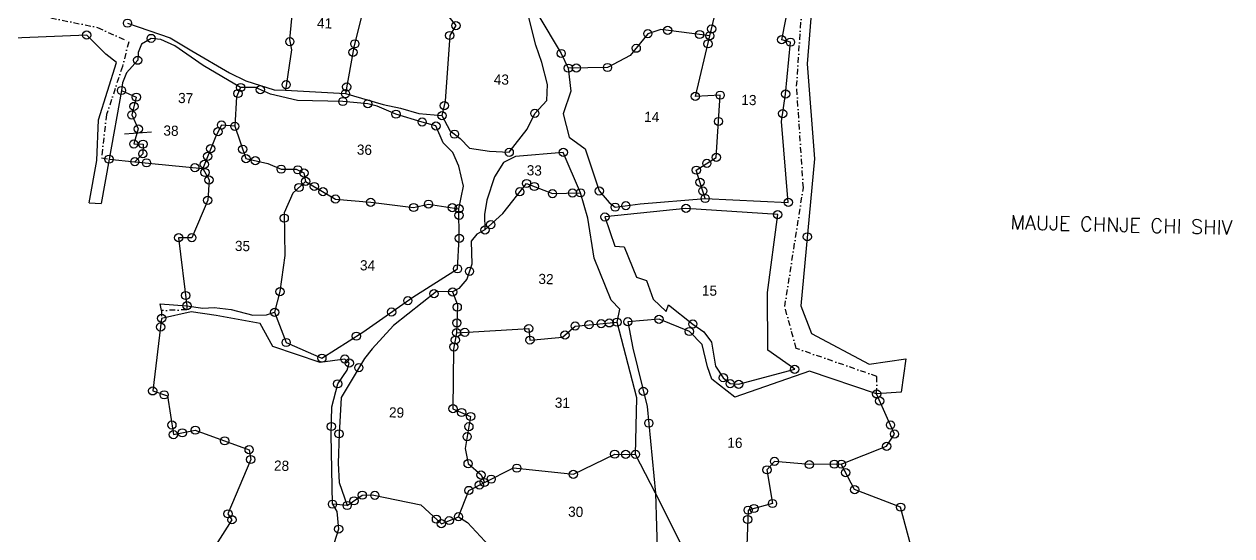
# Model space of a CAD drawing. Header units: metres. Extents: x 281189 to 282836, y 2087081 to 2088995.
# Drawn here: x 281791 to 282836, y 2087878 to 2088321 of the extents above; entities that cross this region are included whole.
import ezdxf
from ezdxf.enums import TextEntityAlignment as Align

# ---------------------------------------------------------------- set-up
doc = ezdxf.new("R2010")
doc.units = ezdxf.units.M
doc.linetypes.add('DASHDOT', pattern=[1, 0.5, -0.25, 0, -0.25])
for name, color, linetype in [('OFF', 1, 'Continuous'), ('POLY_PARCEL', 6, 'Continuous'), ('POLY_WATER', 4, 'Continuous'), ('TEXT_MAPOUT', 7, 'Continuous'), ('TEXT_PARCEL', 7, 'Continuous'), ('V_BOUND_LINE', 7, 'Continuous'), ('V_BOUND_STREAM_LINE', 7, 'DASHDOT')]:
    doc.layers.add(name, color=color, linetype=linetype)
doc.styles.get("Standard").update_dxf_attribs({"font": 'simplex.shx'})
doc.styles.add('TEXT_MAP', font='')
doc.styles.get('TEXT_MAP').set_extended_font_data('Kruti Dev 050')
doc.dimstyles.get("Standard").update_dxf_attribs({"dimtxt": 0.18, "dimasz": 0.18, "dimexe": 0.18, "dimexo": 0.0625, "dimgap": 0.09, "dimtad": 0, "dimtih": 1, "dimtoh": 1, "dimdec": 4, "dimzin": 0, "dimdsep": 46, "dimtxsty": 'Standard', "dimcen": 0.09, "dimadec": 0, "dimazin": 0, "dimtfac": 1, "dimtdec": 4, "dimtofl": 0, "dimtmove": 0, "dimatfit": 3, "dimfxl": 1, "dimtolj": 1, "dimtzin": 0, "dimarcsym": 0})

msp = doc.modelspace()

# ---------------------------------------------------------------- linework, layer by layer
for centre in [(281880.6, 2088322), (281845.3, 2088311.7), (282159.4, 2088311.3), (282164.8, 2088319.9), (282330.8, 2088312.9), (282348, 2088315.8), (282375.6, 2088312.2), (282384.5, 2088311.1), (282386, 2088317), (281901, 2088308.8), (282021.1, 2088306), (282077.3, 2088304.1), (282382.9, 2088304.1), (282446.7, 2088307.7), (282454.3, 2088305.6), (282075.7, 2088296.8), (282255.8, 2088295.8), (282320.8, 2088300.3), (281889.4, 2088289.9), (282262, 2088283), (282269, 2088283.2), (282295.9, 2088283.6), (281875.4, 2088263.7), (281976.2, 2088261.1), (281978.5, 2088266.3), (281995.5, 2088264.4), (282017.9, 2088268.7), (282069.2, 2088261), (282070.3, 2088266.8), (282393.4, 2088259.7), (282450.1, 2088260.6), (281886.2, 2088249.9), (281888.2, 2088257.9), (282066.9, 2088254.2), (282088.5, 2088252.2), (282154.7, 2088250.6), (282372, 2088258.6), (281884.3, 2088242.5), (282112.9, 2088243.2), (282152.7, 2088241.9), (282233.1, 2088243.9), (282447.5, 2088243.7), (281889.9, 2088230.4), (281958.9, 2088228), (281961.9, 2088233.8), (281973.4, 2088232.7), (282135.6, 2088236.4), (282147.5, 2088233), (282392, 2088236.9), (281886, 2088217.4), (281894, 2088217.2), (282163.5, 2088225.9), (281893.8, 2088208.9), (281950, 2088206.7), (281952.6, 2088213.3), (281980.3, 2088212.8), (282210.9, 2088210.2), (282257.7, 2088210.1), (281864.6, 2088204.2), (281886.9, 2088202), (281897, 2088201), (281938.9, 2088196.9), (281947.1, 2088199.7), (281983.1, 2088204.7), (281991.2, 2088202.9), (282381.9, 2088200.6), (282390.1, 2088205.8), (281947.6, 2088192.7), (281951.1, 2088186.2), (282013.5, 2088195.6), (282028, 2088195), (282033.3, 2088192.3), (282372.8, 2088194.7), (282028.9, 2088179.7), (282034.7, 2088185), (282042.2, 2088180.6), (282049.8, 2088176), (282220.1, 2088176), (282225.9, 2088183.2), (282232.6, 2088180.5), (282288.8, 2088176.7), (282376, 2088184.2), (282378.4, 2088176.7), (281950, 2088168.6), (282060.5, 2088169.7), (282091, 2088166.9), (282141, 2088165.3), (282248.3, 2088174.4), (282265.6, 2088174.9), (282272.6, 2088175.1), (282380.4, 2088170.2), (282452.4, 2088166.8), (282128.2, 2088162.4), (282161.7, 2088162.2), (282167.4, 2088161.3), (282167.5, 2088155.6), (282302.6, 2088162.6), (282311.8, 2088163.9), (282363.8, 2088161.6), (282443.2, 2088156.2), (282016.2, 2088153.1), (282194.9, 2088147.5), (282293.7, 2088154.2), (281924.8, 2088136.2), (281936.2, 2088136.2), (282167.7, 2088135.7), (282189.9, 2088142.9), (282468.8, 2088137), (282166.1, 2088109.2), (282176.5, 2088107.1), (281930.9, 2088086.1), (282012.5, 2088089.5), (282123.2, 2088081.6), (282145.8, 2088087.7), (282161.9, 2088089.2), (281932, 2088077.3), (282007.9, 2088071.6), (282109.1, 2088071.8), (282165.9, 2088076), (281910.1, 2088066.3), (282165.6, 2088062.4), (282280, 2088060.8), (282290.5, 2088061.7), (282297.5, 2088062.4), (282304.2, 2088063), (282313.5, 2088063.4), (282340.5, 2088065.5), (282369.8, 2088061.4), (281909.2, 2088058.8), (282078.6, 2088050.9), (282165.4, 2088053.9), (282172.4, 2088054.3), (282227.8, 2088057.5), (282259.2, 2088051.9), (282268, 2088059.7), (282366.8, 2088055), (282017.9, 2088045.4), (282163, 2088041.6), (282164.2, 2088047.5), (282228.8, 2088047.5), (282048.8, 2088031.9), (282068.6, 2088031.1), (282072.5, 2088027.6), (282080.8, 2088023.6), (282457.9, 2088022.2), (282062.5, 2088009.6), (282396.1, 2088014.9), (282402.1, 2088009.8), (282409.4, 2088009.2), (281902.4, 2088003.5), (281912.3, 2088000.1), (282327, 2088003.2), (282528.8, 2088000.9), (282162.2, 2087988.1), (282531.5, 2087994.8), (282169.7, 2087984.8), (282177.5, 2087981.3), (281919, 2087974), (281928, 2087967.2), (281939.2, 2087969.5), (282056.9, 2087972.7), (282063.6, 2087966.3), (282176, 2087972.6), (282331.7, 2087975.6), (282540.8, 2087974), (281920.3, 2087965.6), (281964.6, 2087960.3), (282174.5, 2087963.9), (282544.3, 2087966.1), (281985.8, 2087952.6), (282302.2, 2087948.7), (282311.7, 2087948.6), (282320.2, 2087948.5), (282537.5, 2087955.5), (281987.2, 2087944.1), (282175.3, 2087940.5), (282217.5, 2087936.6), (282433.9, 2087935.1), (282440.4, 2087942.5), (282470.6, 2087939.7), (282492.3, 2087940), (282498.2, 2087940.1), (282186.5, 2087930.7), (282195.3, 2087927.1), (282266.4, 2087931.3), (282502, 2087932.7), (282175.9, 2087917.3), (282185.1, 2087922), (282189.4, 2087924.2), (282509.8, 2087918), (282058, 2087905.4), (282070.7, 2087904.2), (282076.6, 2087908.3), (282083.7, 2087913.2), (282094.6, 2087913), (282438.7, 2087906), (281967.5, 2087897), (282167, 2087894.5), (282417.6, 2087900.2), (282422.7, 2087901.6), (282549.6, 2087902.8), (281971, 2087891.9), (282063.3, 2087883.8), (282147.9, 2087892.4), (282152.2, 2087888.5), (282159, 2087891.2), (282417.2, 2087892.1)]:
    msp.add_circle(centre, 3.54)
at = {"layer": 'OFF'}
for p, q in [((281847.3, 2088166.3), (281857.8, 2088165.7)), ((281910, 2088073.1), (281908.9, 2088079)), ((282554.2, 2088031.2), (282550.1, 2088002.5))]:
    msp.add_line(p, q, dxfattribs=at)
at = {"layer": 'POLY_PARCEL'}
for p, q in [((282384.5, 2088311.1), (282397.7, 2088365.8)), ((282024.5, 2088348), (282020.7, 2088308)), ((282152, 2088335.7), (282164.8, 2088319.9)), ((282084, 2088331.4), (282076.5, 2088301.1)), ((282164.8, 2088319.9), (282159.4, 2088311.3)), ((282342, 2088316.6), (282330.8, 2088312.9)), ((282384.5, 2088311.1), (282342, 2088316.6)), ((282020.7, 2088308), (282022.5, 2088298.8)), ((282159.4, 2088311.3), (282155.6, 2088254.6)), ((282330.8, 2088312.9), (282315.6, 2088293.9)), ((282372, 2088258.6), (282384.5, 2088311.1)), ((282022.5, 2088298.8), (282017.2, 2088263.9)), ((282076.5, 2088301.1), (282069.2, 2088261)), ((282315.6, 2088293.9), (282295.9, 2088283.6)), ((282295.9, 2088283.6), (282262, 2088283)), ((281875.4, 2088263.7), (281888.2, 2088257.9)), ((281978.5, 2088266.3), (281974.8, 2088258.1)), ((281888.2, 2088257.9), (281884.3, 2088242.5)), ((281974.8, 2088258.1), (281973.4, 2088232.7)), ((282155.6, 2088254.6), (282152.7, 2088241.9)), ((282393.4, 2088259.7), (282372, 2088258.6)), ((282390.1, 2088205.8), (282393.4, 2088259.7)), ((281884.3, 2088242.5), (281889.9, 2088230.4)), ((281961.9, 2088233.8), (281956.9, 2088224)), ((281973.4, 2088232.7), (281961.9, 2088233.8)), ((281973.4, 2088232.7), (281983.1, 2088204.7)), ((281889.9, 2088230.4), (281886, 2088217.4)), ((281956.9, 2088224), (281945.8, 2088196.2)), ((281886, 2088217.4), (281894, 2088217.2)), ((281894, 2088217.2), (281893.8, 2088208.9)), ((281893.8, 2088208.9), (281886.9, 2088202)), ((281983.1, 2088204.7), (282002.1, 2088200.6)), ((282002.1, 2088200.6), (282013.5, 2088195.6)), ((282372.8, 2088194.7), (282390.1, 2088205.8)), ((282013.5, 2088195.6), (282026.6, 2088195.6)), ((282026.6, 2088195.6), (282033.3, 2088192.3)), ((282033.3, 2088192.3), (282034.7, 2088185)), ((282380.4, 2088170.2), (282372.8, 2088194.7)), ((282034.7, 2088185), (282023.7, 2088174.9)), ((282034.7, 2088185), (282060.5, 2088169.7)), ((282205.4, 2088157.3), (282225.9, 2088183.2)), ((282225.9, 2088183.2), (282248.3, 2088174.4)), ((282023.7, 2088174.9), (282016.1, 2088157.7)), ((282060.5, 2088169.7), (282091, 2088166.9)), ((282248.3, 2088174.4), (282272.6, 2088175.1)), ((282091, 2088166.9), (282128.2, 2088162.4)), ((282128.2, 2088162.4), (282141, 2088165.3)), ((282141, 2088165.3), (282167.4, 2088161.3)), ((282016.1, 2088157.7), (282016.8, 2088120.7)), ((282189.9, 2088142.9), (282205.4, 2088157.3)), ((282016.8, 2088120.7), (282012.5, 2088089.5)), ((282012.5, 2088089.5), (282007.9, 2088071.6)), ((282161.9, 2088089.2), (282166, 2088078.1)), ((282166, 2088078.1), (282165.4, 2088053.9)), ((282165.4, 2088053.9), (282162.6, 2088039.6)), ((282165.4, 2088053.9), (282227.8, 2088057.5)), ((282227.8, 2088057.5), (282228.8, 2088047.5)), ((282257, 2088050), (282268, 2088059.7)), ((282268, 2088059.7), (282304.2, 2088063)), ((282228.8, 2088047.5), (282257, 2088050)), ((282162.6, 2088039.6), (282162.2, 2087988.1)), ((282162.2, 2087988.1), (282177.5, 2087981.3)), ((282177.5, 2087981.3), (282172.8, 2087953.7)), ((282172.8, 2087953.7), (282175.3, 2087940.5)), ((282175.3, 2087940.5), (282186.5, 2087930.7)), ((282266.4, 2087931.3), (282302.2, 2087948.7)), ((282302.2, 2087948.7), (282320.2, 2087948.5)), ((282440.4, 2087942.5), (282433.9, 2087935.1)), ((282470.6, 2087939.7), (282440.4, 2087942.5)), ((282498.2, 2087940.1), (282470.6, 2087939.7)), ((282186.5, 2087930.7), (282189.4, 2087924.2)), ((282189.4, 2087924.2), (282214.5, 2087937)), ((282214.5, 2087937), (282266.4, 2087931.3)), ((282433.9, 2087935.1), (282438.7, 2087906)), ((282175.9, 2087917.3), (282189.4, 2087924.2)), ((282070.7, 2087904.2), (282083.7, 2087913.2)), ((282083.7, 2087913.2), (282092.4, 2087913.4)), ((282092.4, 2087913.4), (282134.3, 2087904.8)), ((282167, 2087894.5), (282175.9, 2087917.3)), ((282337.6, 2087915), (282339.2, 2087857.3)), ((282337.6, 2087915), (282369.7, 2087850.5)), ((282058, 2087905.4), (282061.7, 2087899)), ((282061.7, 2087899), (282063.3, 2087883.8)), ((282134.3, 2087904.8), (282152.2, 2087888.5)), ((282417.6, 2087900.2), (282415.3, 2087842.1)), ((282438.7, 2087906), (282417.6, 2087900.2)), ((282152.2, 2087888.5), (282167, 2087894.5)), ((282167, 2087894.5), (282174.8, 2087889.5)), ((282174.8, 2087889.5), (282197.3, 2087865.2)), ((282063.3, 2087883.8), (282059.4, 2087872))]:
    msp.add_line(p, q, dxfattribs=at)
at = {"layer": 'POLY_WATER'}
for p, q in [((282446.7, 2088307.7), (282455.8, 2088352.7)), ((282473.8, 2088351.5), (282468.7, 2088286.9)), ((282234, 2088303), (282226.9, 2088330.3)), ((282235.6, 2088329.5), (282255.8, 2088295.8)), ((281880.6, 2088322), (281917.4, 2088309.4)), ((281845.3, 2088311.7), (281764, 2088308.4)), ((281861.9, 2088295.2), (281845.3, 2088311.7)), ((281901, 2088308.8), (281892.8, 2088303.7)), ((281909.3, 2088307.9), (281901, 2088308.8)), ((281921.5, 2088302.4), (281909.3, 2088307.9)), ((281917.4, 2088309.4), (281936.2, 2088298.1)), ((282454.3, 2088305.6), (282446.7, 2088307.7)), ((282450.1, 2088260.6), (282454.3, 2088305.6)), ((281871, 2088287.9), (281861.9, 2088295.2)), ((281889.8, 2088296.7), (281889.4, 2088289.9)), ((281892.8, 2088303.7), (281889.8, 2088296.7)), ((281946.1, 2088285.4), (281921.5, 2088302.4)), ((281936.2, 2088298.1), (281968.8, 2088279.1)), ((282239.1, 2088287.9), (282234, 2088303)), ((282255.8, 2088295.8), (282262, 2088283)), ((281855.6, 2088238.4), (281871, 2088287.9)), ((281889.4, 2088289.9), (281879.8, 2088279)), ((281978.5, 2088266.3), (281946.1, 2088285.4)), ((282243.9, 2088269), (282239.1, 2088287.9)), ((282468.7, 2088286.9), (282475.1, 2088204.6)), ((281879.8, 2088279), (281876.2, 2088270.2)), ((281968.8, 2088279.1), (281982.9, 2088272.2)), ((282262, 2088283), (282264.2, 2088263.1)), ((281875.4, 2088263.7), (281864.6, 2088204.2)), ((281876.2, 2088270.2), (281875.4, 2088263.7)), ((281991.2, 2088266.3), (281978.5, 2088266.3)), ((281982.9, 2088272.2), (282007.5, 2088264.4)), ((282004.4, 2088260.4), (281991.2, 2088266.3)), ((282007.5, 2088264.4), (282017.2, 2088263.9)), ((282017.2, 2088263.9), (282069.2, 2088261)), ((282243.5, 2088255.1), (282243.9, 2088269)), ((282264.2, 2088263.1), (282257.6, 2088243.6)), ((282027.7, 2088254.9), (282004.4, 2088260.4)), ((282066.9, 2088254.2), (282027.7, 2088254.9)), ((282088.5, 2088252.2), (282066.9, 2088254.2)), ((282069.2, 2088261), (282101.9, 2088251.5)), ((282096.5, 2088250.1), (282088.5, 2088252.2)), ((282233.1, 2088243.9), (282243.5, 2088255.1)), ((282446.4, 2088236.8), (282450.1, 2088260.6)), ((282112.9, 2088243.2), (282096.5, 2088250.1)), ((282101.9, 2088251.5), (282116.7, 2088248.3)), ((282135.6, 2088236.4), (282112.9, 2088243.2)), ((282116.7, 2088248.3), (282132.6, 2088243.9)), ((282132.6, 2088243.9), (282152.7, 2088241.9)), ((282152.7, 2088241.9), (282159.4, 2088229)), ((282226.5, 2088230.2), (282233.1, 2088243.9)), ((282257.6, 2088243.6), (282262.8, 2088223.2)), ((281854.1, 2088203.2), (281855.6, 2088238.4)), ((282147.5, 2088233), (282135.6, 2088236.4)), ((282153.7, 2088218.4), (282147.5, 2088233)), ((282452.4, 2088166.8), (282446.4, 2088236.8)), ((282159.4, 2088229), (282168.5, 2088222)), ((282168.5, 2088222), (282176.4, 2088213.8)), ((282210.9, 2088210.2), (282226.5, 2088230.2)), ((282262.8, 2088223.2), (282276.7, 2088213.3)), ((282162.1, 2088210.1), (282153.7, 2088218.4)), ((282167.4, 2088198.3), (282162.1, 2088210.1)), ((282176.4, 2088213.8), (282193.9, 2088211.2)), ((282193.9, 2088211.2), (282210.9, 2088210.2)), ((282257.7, 2088210.1), (282216.2, 2088206.5)), ((282272.6, 2088175.1), (282257.7, 2088210.1)), ((282276.7, 2088213.3), (282288.8, 2088176.7)), ((281847.3, 2088166.3), (281854.1, 2088203.2)), ((281864.6, 2088204.2), (281857.8, 2088165.7)), ((282205.9, 2088201.2), (282198.2, 2088189)), ((282216.2, 2088206.5), (282205.9, 2088201.2)), ((282475.1, 2088204.6), (282463.2, 2088077.1)), ((282171.3, 2088180.9), (282167.4, 2088198.3)), ((282167.4, 2088161.3), (282171.3, 2088180.9)), ((282198.2, 2088189), (282191.5, 2088168.8)), ((282191.5, 2088168.8), (282189.6, 2088156.2)), ((282278.9, 2088153.1), (282272.6, 2088175.1)), ((282288.8, 2088176.7), (282297.3, 2088166.6)), ((282324.1, 2088165.5), (282380.4, 2088170.2)), ((282380.4, 2088170.2), (282452.4, 2088166.8)), ((282167.7, 2088135.7), (282167.4, 2088161.3)), ((282363.8, 2088161.6), (282293.7, 2088154.2)), ((282297.3, 2088166.6), (282302.6, 2088162.6)), ((282302.6, 2088162.6), (282324.1, 2088165.5)), ((282443.2, 2088156.2), (282363.8, 2088161.6)), ((282189.6, 2088156.2), (282189.9, 2088142.9)), ((282284.5, 2088118.5), (282278.9, 2088153.1)), ((282293.7, 2088154.2), (282302.3, 2088128.8)), ((282434.3, 2088088.8), (282443.2, 2088156.2)), ((282182.9, 2088139.3), (282178.1, 2088133.2)), ((282189.9, 2088142.9), (282182.9, 2088139.3)), ((282166.1, 2088109.2), (282167.7, 2088135.7)), ((282178.1, 2088133.2), (282178.6, 2088113.2)), ((282302.3, 2088128.8), (282310.3, 2088128.2)), ((282310.3, 2088128.2), (282321.1, 2088102)), ((282299.1, 2088082), (282284.5, 2088118.5)), ((282127.6, 2088084.7), (282166.1, 2088109.2)), ((282178.6, 2088113.2), (282174.2, 2088100.3)), ((282174.2, 2088100.3), (282167.2, 2088092.1)), ((282321.1, 2088102), (282329.8, 2088099.1)), ((282329.8, 2088099.1), (282335.5, 2088082.9)), ((282084.2, 2088054.5), (282127.6, 2088084.7)), ((282148, 2088089.5), (282110.8, 2088060.2)), ((282161.9, 2088089.2), (282148, 2088089.5)), ((282167.2, 2088092.1), (282161.9, 2088089.2)), ((282434.6, 2088038.8), (282434.3, 2088088.8)), ((281908.9, 2088079), (281932, 2088077.3)), ((281932, 2088077.3), (281945.9, 2088075.3)), ((281945.9, 2088075.3), (281955.5, 2088075.7)), ((281955.5, 2088075.7), (281970.3, 2088074.1)), ((282306.6, 2088074.4), (282299.1, 2088082)), ((282304.2, 2088063), (282306.6, 2088074.4)), ((282335.5, 2088082.9), (282346.7, 2088072.3)), ((282346.7, 2088072.3), (282348.8, 2088078)), ((282348.8, 2088078), (282369.8, 2088061.4)), ((282463.2, 2088077.1), (282472.6, 2088053.3)), ((281935.6, 2088071.9), (281910.1, 2088066.3)), ((281957.2, 2088068.9), (281935.6, 2088071.9)), ((281995.5, 2088061.9), (281957.2, 2088068.9)), ((281970.3, 2088074.1), (281989, 2088069)), ((281989, 2088069), (282000.8, 2088069.3)), ((282000.8, 2088069.3), (282007.9, 2088071.6)), ((282007.9, 2088071.6), (282017.9, 2088045.4)), ((282340.5, 2088065.5), (282313.5, 2088063.4)), ((282366.8, 2088055), (282340.5, 2088065.5)), ((282006.4, 2088041.9), (281995.5, 2088061.9)), ((282048.8, 2088031.9), (282084.2, 2088054.5)), ((282110.8, 2088060.2), (282092.3, 2088039.8)), ((282321.4, 2087997.6), (282304.2, 2088063)), ((282313.5, 2088063.4), (282317.9, 2088040.4)), ((282377.9, 2088043.6), (282366.8, 2088055)), ((282369.8, 2088061.4), (282379.2, 2088054.7)), ((282379.2, 2088054.7), (282385.8, 2088045.7)), ((282017.9, 2088045.4), (282048.8, 2088031.9)), ((282382.4, 2088024.3), (282377.9, 2088043.6)), ((282385.8, 2088045.7), (282389.5, 2088025)), ((282472.6, 2088053.3), (282522.3, 2088026.7)), ((282047.2, 2088028.2), (282006.4, 2088041.9)), ((282092.3, 2088039.8), (282085.6, 2088031.6)), ((282317.9, 2088040.4), (282330.2, 2087990.1)), ((282457.9, 2088022.2), (282434.6, 2088038.8)), ((282068.6, 2088031.1), (282047.2, 2088028.2)), ((282072.5, 2088027.6), (282068.6, 2088031.1)), ((282070.8, 2088021.5), (282072.5, 2088027.6)), ((282085.6, 2088031.6), (282074, 2088012.1)), ((282386.1, 2088013.7), (282382.4, 2088024.3)), ((282389.5, 2088025), (282396.1, 2088014.9)), ((282409.4, 2088009.2), (282457.9, 2088022.2)), ((282522.3, 2088026.7), (282554.2, 2088031.2)), ((282062.5, 2088009.6), (282070.8, 2088021.5)), ((282074, 2088012.1), (282065.6, 2087997.8)), ((282406, 2087998.1), (282386.1, 2088013.7)), ((282396.1, 2088014.9), (282402.1, 2088009.8)), ((282470.8, 2088020.6), (282406, 2087998.1)), ((282528.8, 2088000.9), (282470.8, 2088020.6)), ((282057.3, 2087989.7), (282062.5, 2088009.6)), ((282402.1, 2088009.8), (282409.4, 2088009.2)), ((282550.1, 2088002.5), (282528.8, 2088000.9)), ((282065.6, 2087997.8), (282063.6, 2087966.3)), ((282320.2, 2087948.5), (282321.4, 2087997.6)), ((282056.7, 2087965.7), (282057.3, 2087989.7)), ((282330.2, 2087990.1), (282337.6, 2087915)), ((282058, 2087905.4), (282056.7, 2087965.7)), ((282063.6, 2087966.3), (282062.9, 2087941)), ((282062.9, 2087941), (282063.8, 2087924.3)), ((282337.6, 2087915), (282320.2, 2087948.5)), ((282063.8, 2087924.3), (282070.7, 2087904.2)), ((282070.7, 2087904.2), (282058, 2087905.4))]:
    msp.add_line(p, q, dxfattribs=at)
at = {"layer": 'V_BOUND_LINE'}
for p, q in [((281864.6, 2088204.2), (281886.9, 2088202)), ((281886.9, 2088202), (281945.8, 2088196.2)), ((281945.8, 2088196.2), (281951.1, 2088186.2)), ((281951.1, 2088186.2), (281950, 2088168.6)), ((281950, 2088168.6), (281936.2, 2088136.2)), ((281936.2, 2088136.2), (281924.8, 2088136.2)), ((281924.8, 2088136.2), (281932, 2088077.3)), ((281910.1, 2088066.3), (281902.4, 2088003.5)), ((281902.4, 2088003.5), (281915.3, 2087999.1)), ((281915.3, 2087999.1), (281920.3, 2087965.6)), ((282544.3, 2087966.1), (282528.8, 2088000.9)), ((281920.3, 2087965.6), (281939.2, 2087969.5)), ((281939.2, 2087969.5), (281985.8, 2087952.6)), ((282537.5, 2087955.5), (282544.3, 2087966.1)), ((281985.8, 2087952.6), (281987.2, 2087944.1)), ((282498.2, 2087940.1), (282537.5, 2087955.5)), ((281987.2, 2087944.1), (281967.5, 2087897)), ((282509.8, 2087918), (282498.2, 2087940.1)), ((282549.6, 2087902.8), (282509.8, 2087918)), ((281967.5, 2087897), (281971, 2087891.9)), ((282571.6, 2087820.3), (282549.6, 2087902.8)), ((281971, 2087891.9), (281941.5, 2087845.9))]:
    msp.add_line(p, q, dxfattribs=at)
at = {"layer": 'V_BOUND_STREAM_LINE', "ltscale": 10}
for p, q in [((282459.6, 2088267.4), (282464.6, 2088343.9)), ((281794.4, 2088330.7), (281854.7, 2088318.3)), ((281854.7, 2088318.3), (281881.6, 2088305.9)), ((281881.6, 2088305.9), (281876.2, 2088284.6)), ((281876.2, 2088284.6), (281862.5, 2088242.9)), ((282465.4, 2088179.4), (282459.6, 2088267.4)), ((281862.5, 2088242.9), (281858.2, 2088205.3)), ((281858.2, 2088205.3), (281864.6, 2088204.2)), ((282449.3, 2088076.5), (282465.4, 2088179.4)), ((281932, 2088077.3), (281931.9, 2088073.8)), ((282459.3, 2088040.3), (282449.3, 2088076.5)), ((281931.9, 2088073.8), (281910, 2088073.1)), ((281910, 2088073.1), (281910.1, 2088066.3)), ((282529.1, 2088016), (282459.3, 2088040.3)), ((282528.8, 2088000.9), (282529.1, 2088016))]:
    msp.add_line(p, q, dxfattribs=at)

# ---------------------------------------------------------------- texts
at = {"layer": 'TEXT_MAPOUT'}
msp.add_text('MAUJE CHNJE CHI SHIV', height=12.241, rotation=358.5802, dxfattribs=at).set_placement((282740.4, 2088141.2), align=Align.CENTER)
at = {"layer": 'TEXT_PARCEL', "style": 'TEXT_MAP'}
for s, p in [('41', (282051, 2088317.5)), ('43', (282204, 2088268.8)), ('37', (281930.8, 2088252.7)), ('13', (282418.2, 2088251.1)), ('14', (282334.1, 2088236.4)), ('38', (281918.1, 2088224.5)), ('36', (282085.5, 2088208)), ('33', (282232.5, 2088190.1)), ('35', (281980, 2088124.6)), ('34', (282088.2, 2088107.8)), ('32', (282242.6, 2088096)), ('15', (282384.1, 2088086)), ('31', (282256.8, 2087988.8)), ('29', (282113.3, 2087980.4)), ('16', (282406.1, 2087954.2)), ('28', (282013.8, 2087934.3)), ('30', (282268.3, 2087894.4))]:
    msp.add_text(s, height=8.81, rotation=358.5802, dxfattribs=at).set_placement(p, align=Align.CENTER)

# ---------------------------------------------------------------- leaders
msp.add_leader([(281901.3, 2088227.7), (281878.1, 2088226)], dimstyle='Standard', override={"dimtxt": 2.5, "dimasz": 2.5, "dimexe": 1.25, "dimexo": 0.625, "dimgap": 0.625, "dimtad": 1, "dimtih": 0, "dimtoh": 0, "dimzin": 8, "dimcen": 2.5, "dimtofl": 1})

doc.saveas('drawing.dxf')
